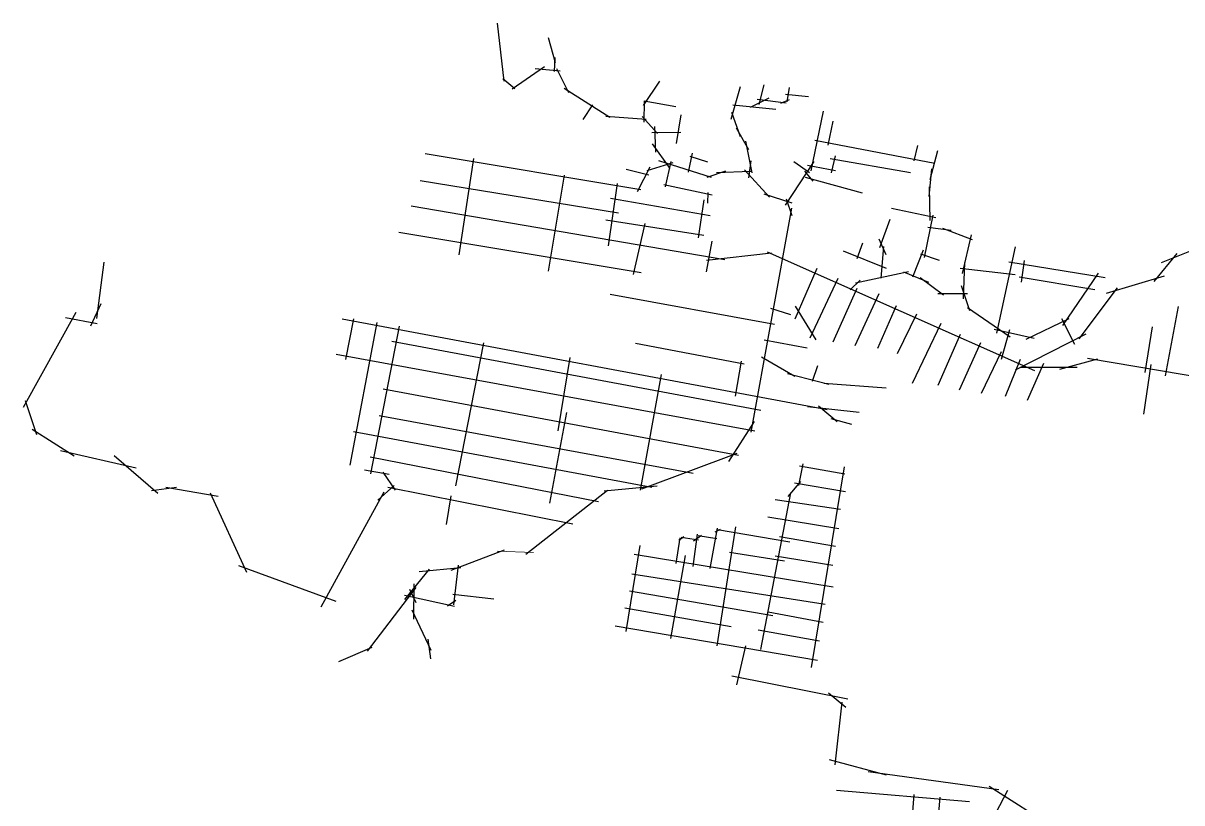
# Model space of a CAD drawing. Header units: inches. Extents: x 723419 to 759401, y 6910722 to 6968430.
# Drawn here: x 724062 to 726718, y 6939397 to 6941185 of the extents above; entities that cross this region are included whole.
import ezdxf

# ---------------------------------------------------------------- set-up
doc = ezdxf.new("R2010")
doc.units = ezdxf.units.IN
doc.header["$MEASUREMENT"] = 0
doc.layers.add('Linhas Axiais - Palhoca', color=3, linetype='Continuous', lineweight=60)

msp = doc.modelspace()

# ---------------------------------------------------------------- linework, layer by layer
at = {"layer": 'Linhas Axiais - Palhoca', "linetype": 'Continuous', "lineweight": 25}
for p, q in [((725164.8, 6941051.9), (725149.4, 6941185)), ((725282.4, 6941094.3), (725266.5, 6941151.5)), ((725280.3, 6941074.5), (725281.9, 6941106.6)), ((725183.1, 6941034.5), (725257.3, 6941085.6)), ((725293.2, 6941074.9), (725235.4, 6941080.2)), ((725313.3, 6941025.1), (725285.3, 6941080.4)), ((725188.8, 6941034.5), (725161.7, 6941057.4)), ((725406.6, 6940968.6), (725302.3, 6941035.4)), ((725483.8, 6940996.5), (725521.7, 6941051.7)), ((725705.7, 6941039.2), (725684.6, 6940964.3)), ((725760.3, 6941043.9), (725748.5, 6940998.2)), ((725817.8, 6941037.8), (725812.5, 6941004.4)), ((725485.4, 6941006.8), (725558.6, 6940994)), ((725485.6, 6940957.9), (725486.2, 6941006.7)), ((725729.5, 6940992.6), (725772.3, 6941013.7)), ((725744.7, 6941010.8), (725811, 6941002.6)), ((725799.3, 6941001.4), (725818.7, 6941010.2)), ((725809.9, 6941022.2), (725862.1, 6941016.7)), ((725346, 6940963.7), (725368.2, 6940997.8)), ((725685.7, 6940981.2), (725705.7, 6940925.3)), ((725688.7, 6940997.9), (725787.3, 6940987.4)), ((725896, 6940983.1), (725867.5, 6940846)), ((725490.3, 6940964.1), (725398.1, 6940970.6)), ((725516.2, 6940931.8), (725480.7, 6940970.9)), ((725560.1, 6940909.2), (725570.6, 6940974.6)), ((725918.6, 6940960), (725907, 6940905.3)), ((725503.1, 6940934.2), (725570, 6940935)), ((725509.4, 6940948.3), (725511.7, 6940889.1)), ((725696.8, 6940945.3), (725724.8, 6940895.2)), ((725545.4, 6940851.9), (725504.4, 6940908.1)), ((725717.9, 6940914.7), (725732.7, 6940841.6)), ((726152, 6940863.5), (725876.7, 6940916)), ((726112.6, 6940904.2), (726103.7, 6940869.6)), ((725478.1, 6940802.5), (724983.6, 6940885.4)), ((725061.5, 6940653.7), (725095.3, 6940874.7)), ((725587.6, 6940843.3), (725596.7, 6940886.9)), ((725590.2, 6940879.6), (725630.7, 6940867)), ((725911.8, 6940874.5), (726096.2, 6940842.3)), ((725923.5, 6940880.8), (725914.5, 6940841.8)), ((726158.3, 6940891.9), (726140.7, 6940825.7)), ((725444.5, 6940849.8), (725496.6, 6940837.5)), ((725498.8, 6940854.4), (725469.7, 6940798.5)), ((725492.8, 6940847), (725551.8, 6940865.3)), ((725640.4, 6940831), (725519.4, 6940869.1)), ((725546.7, 6940867.7), (725533.6, 6940809.3)), ((725716, 6940848.7), (725773.2, 6940785.6)), ((725730, 6940869.1), (725724.8, 6940830)), ((725809.4, 6940767.9), (725875.4, 6940868.1)), ((725828.5, 6940867.7), (725864.7, 6940842.8)), ((725860.1, 6940859.2), (725924, 6940847)), ((726144.6, 6940850.8), (726138.7, 6940787.4)), ((724972.2, 6940824.3), (725426.5, 6940750)), ((725302.1, 6940836.7), (725265.3, 6940616.3)), ((725672, 6940845.3), (725629.7, 6940830.7)), ((725730.6, 6940845), (725651.6, 6940841.7)), ((725853.6, 6940845.8), (725872.1, 6940823)), ((725986.5, 6940795), (725855.7, 6940831.4)), ((725423.5, 6940817.6), (725403.3, 6940674)), ((725530.5, 6940815.2), (725641.6, 6940791)), ((725631.9, 6940796.7), (725630.6, 6940772.4)), ((726139.4, 6940809.7), (726140.9, 6940732.6)), ((725408.6, 6940783.8), (725636.8, 6940744.1)), ((725622.6, 6940779.7), (725609.5, 6940692.4)), ((725759.9, 6940793.9), (725824.4, 6940773.3)), ((725811.3, 6940782.1), (725824.5, 6940743.8)), ((725670.9, 6940642.5), (724951.4, 6940765.3)), ((725823.2, 6940760.4), (725730.2, 6940247.3)), ((726154.6, 6940738.5), (726052.5, 6940759.6)), ((726147.2, 6940744.4), (726127.9, 6940647.7)), ((725397.9, 6940734), (725622.6, 6940699)), ((725461.5, 6940608.5), (725488.3, 6940725.4)), ((726025.7, 6940670.3), (726049.5, 6940735.5)), ((726135.8, 6940716.9), (726189.5, 6940710.3)), ((726170, 6940714.5), (726238, 6940689.1)), ((726913.9, 6940733.3), (726671.1, 6940635.6)), ((724922.9, 6940705.4), (725478.8, 6940613.2)), ((726023.4, 6940690.5), (726039.4, 6940654.3)), ((726215.6, 6940610.5), (726236.2, 6940699.2)), ((725628.3, 6940614.6), (725641.6, 6940685.2)), ((725942, 6940663.2), (726040.6, 6940622.9)), ((725986, 6940680.4), (725972.9, 6940644.8)), ((726028.7, 6940599.8), (726035.2, 6940672.7)), ((726101.5, 6940602.9), (726126.4, 6940664.8)), ((726294.2, 6940473.7), (726336.9, 6940672.1)), ((724246.4, 6940637.1), (724230, 6940507.9)), ((725628.5, 6940641.1), (725777.7, 6940658.3)), ((726381.6, 6940387.5), (725768.7, 6940659.5)), ((726119, 6940655.9), (726162, 6940641.4)), ((726217.6, 6940552.6), (726220.8, 6940635.8)), ((726321.9, 6940637.6), (726542.3, 6940601.7)), ((726357.2, 6940640.6), (726350.4, 6940591.2)), ((726707, 6940656.5), (726653.9, 6940592.3)), ((725881.6, 6940622.6), (725831.4, 6940506.1)), ((725970.6, 6940589.1), (726091.6, 6940615.6)), ((726080, 6940614.7), (726137.9, 6940590.6)), ((726210.5, 6940623.2), (726336.7, 6940608.2)), ((726526.8, 6940611.8), (726444.8, 6940491.4)), ((725929.6, 6940599.2), (725865.5, 6940462.4)), ((725958, 6940573.4), (725980.8, 6940595.2)), ((726118.6, 6940601.4), (726171.8, 6940561.9)), ((726232.2, 6940525.3), (726213.6, 6940582.5)), ((726345.2, 6940603.2), (726519.1, 6940574)), ((726677.8, 6940605), (726544.9, 6940564.7)), ((725407.6, 6940563.8), (725784.6, 6940495)), ((725919, 6940454.1), (725974.4, 6940577.5)), ((725969.6, 6940445.4), (726024.2, 6940564.8)), ((726158.8, 6940564.8), (726227.1, 6940564.8)), ((726570.3, 6940578.2), (726482, 6940460.8)), ((724240, 6940541.2), (724216.2, 6940489.9)), ((725822.1, 6940516.3), (725776.2, 6940530.5)), ((725832.2, 6940536.3), (725879, 6940458.9)), ((726021.1, 6940439.9), (726064.6, 6940537.1)), ((726226.9, 6940532.6), (726324.9, 6940465.4)), ((726680.8, 6940376.5), (726711.2, 6940534.8)), ((724182.2, 6940521.5), (724061.8, 6940303.6)), ((724231.6, 6940495.2), (724158.9, 6940508.9)), ((724792.9, 6940506.6), (725905.2, 6940298.6)), ((724819.2, 6940507.2), (724801, 6940413.6)), ((726066.9, 6940427.3), (726110.5, 6940518.2)), ((726459.5, 6940506.7), (726360.9, 6940459.4)), ((726442.2, 6940507.3), (726472.2, 6940448.8)), ((724811.9, 6940171), (724873.1, 6940498.5)), ((724858.7, 6940151.6), (724924.3, 6940489.7)), ((726101, 6940359.3), (726166.6, 6940496.8)), ((726380.2, 6940461.4), (726288.2, 6940482.7)), ((726323.3, 6940481.8), (726304.3, 6940413.8)), ((726634.6, 6940383.8), (726651, 6940488.7)), ((724906.9, 6940455.3), (725752.8, 6940297.5)), ((725053.7, 6940124.2), (725118.4, 6940452.2)), ((725465.9, 6940451), (725715, 6940404)), ((725760.7, 6940458.9), (725859.1, 6940440.1)), ((726159.5, 6940354.5), (726211, 6940471.5)), ((726208.6, 6940344.2), (726257.6, 6940452.6)), ((726498.5, 6940472), (726336.3, 6940389.1)), ((724779.5, 6940426), (725739.4, 6940249.9)), ((726259.2, 6940336.3), (726305.1, 6940432)), ((725288.3, 6940249.9), (725316.2, 6940418.5)), ((725707.9, 6940410.1), (725694.2, 6940329.3)), ((725754.4, 6940420.1), (725831, 6940375.4)), ((725882.9, 6940399.1), (725870.6, 6940363.1)), ((726313.8, 6940329.2), (726348.6, 6940414.6)), ((726348, 6940395.7), (726478.7, 6940396.4)), ((726364.5, 6940320.5), (726401.7, 6940405.1)), ((726438.4, 6940391.2), (726525.8, 6940415.1)), ((726501.9, 6940416.6), (728065.1, 6940153.6)), ((726647.1, 6940402.4), (726630.2, 6940287.9)), ((725524.8, 6940379.4), (725476.7, 6940114.2)), ((725814, 6940381.2), (725908.8, 6940357.3)), ((725701.8, 6940193.6), (724887.2, 6940345.3)), ((725897.4, 6940359.1), (726040.7, 6940348.8)), ((724066.5, 6940319.5), (724092.6, 6940241.7)), ((725269.5, 6940084.3), (725308.6, 6940291.7)), ((725978.7, 6940292.1), (725860.5, 6940304.8)), ((725885.5, 6940307.6), (725927.8, 6940271.4)), ((724878.1, 6940285), (725597.8, 6940152.7)), ((725737.9, 6940271.7), (725679.2, 6940180)), ((725913.7, 6940278.4), (725961.2, 6940265.3)), ((724082.7, 6940254), (724178.7, 6940192.6)), ((725503, 6940120.2), (724819.4, 6940247.4)), ((724147.1, 6940205.1), (724321.2, 6940165.2)), ((724270.5, 6940193.8), (724370.7, 6940106.9)), ((725381.2, 6940086.8), (724857.7, 6940189.6)), ((725480.5, 6940117.3), (725698.7, 6940198.4)), ((724900.7, 6940149.9), (724844.6, 6940160.1)), ((725849.2, 6940174.5), (725839.3, 6940124.7)), ((725841.9, 6940169.9), (725945.7, 6940151.5)), ((725944.3, 6940167.2), (725868.4, 6939707.2)), ((724886.1, 6940155), (724914.7, 6940114.2)), ((725815.9, 6940099.2), (725844.5, 6940133.5)), ((725830.5, 6940130.4), (725947.4, 6940111.1)), ((724355.8, 6940112.8), (724413, 6940120.6)), ((724389.2, 6940120.6), (724509, 6940099.8)), ((724490.6, 6940108.1), (724573.5, 6939926.2)), ((724745.1, 6939846.2), (724889.8, 6940110.1)), ((724874.9, 6940090.9), (724912.3, 6940124.8)), ((724897.7, 6940121.1), (725322.1, 6940037)), ((725214.3, 6939967), (725401.3, 6940113.9)), ((725393.8, 6940112.1), (725515.6, 6940124)), ((725753.5, 6939748.2), (725821.7, 6940108)), ((725032.8, 6940035.2), (725043.4, 6940100.8)), ((725786.3, 6940092.5), (725936, 6940070.1)), ((725769.1, 6940052.8), (725931.8, 6940026.3)), ((725653.4, 6940026.4), (725635.9, 6939934.2)), ((725648.3, 6940018.2), (725660.9, 6940024.6)), ((725695.4, 6940029.7), (725652.2, 6939757.2)), ((725653.8, 6940023.8), (725819.8, 6939995.3)), ((725567.8, 6940004.5), (725558.4, 6939945.5)), ((725565.3, 6939999.4), (725576.9, 6940007.3)), ((725610.3, 6939998.9), (725570.2, 6940005.7)), ((725606.8, 6940012.7), (725596.9, 6939939.1)), ((725599.1, 6939997.9), (725617.1, 6940010.5)), ((725652.4, 6940002.3), (725609.8, 6940009.4)), ((725796.1, 6940007.6), (725924.5, 6939985.2)), ((725164.8, 6939976.4), (725042, 6939929.8)), ((725475.7, 6939986.8), (725443.5, 6939789.4)), ((725681.2, 6939971.7), (725807.5, 6939952)), ((725462.7, 6939967), (725919.2, 6939892.3)), ((725579.9, 6939963.9), (725545.9, 6939773.5)), ((725786.2, 6939963.4), (725918.3, 6939941.6)), ((724555.4, 6939941.4), (724778.4, 6939859.5)), ((724992.3, 6939933.1), (724936.2, 6939863.3)), ((725065.5, 6939935.8), (724969.9, 6939926.4)), ((725059, 6939941.9), (725048.2, 6939850.6)), ((725457.1, 6939921.7), (725900.6, 6939852.7)), ((724957.5, 6939899.4), (724956.8, 6939818.1)), ((724962.4, 6939890.8), (724850.3, 6939744.9)), ((724936.2, 6939873), (725050.8, 6939848)), ((724947.4, 6939887.1), (724962, 6939856.2)), ((725046.7, 6939875.2), (725141.2, 6939864.4)), ((725452.4, 6939882.8), (725781, 6939826.7)), ((724953, 6939839.4), (724996.7, 6939746.7)), ((725034.4, 6939848.4), (725054.2, 6939861.4)), ((725441, 6939843.8), (725685.4, 6939801.2)), ((725769.6, 6939834.5), (725895.9, 6939811.1)), ((725419.1, 6939802.9), (725882.9, 6939723.8)), ((725746.7, 6939793.4), (725887.6, 6939768.5)), ((724989.3, 6939772), (724995.6, 6939727.3)), ((724785.7, 6939721.1), (724861.9, 6939753.8)), ((725717.9, 6939757.1), (725697.6, 6939667.3)), ((725686.3, 6939687.7), (725953, 6939635.7)), ((725908.4, 6939649.3), (725947.9, 6939616.5)), ((725938.9, 6939627.8), (725922.5, 6939484.1)), ((725910.1, 6939495.9), (726040.5, 6939461.3)), ((725999.4, 6939468.8), (726298.7, 6939427.4)), ((726231.3, 6939399.3), (725926.7, 6939425.2)), ((726104.1, 6939416.2), (726072.1, 6939005.4)), ((726318.9, 6939425.2), (726245.4, 6939285.8)), ((726276.7, 6939434.8), (726433.8, 6939335.4)), ((726133.1, 6939000.1), (726164, 6939409.7))]:
    msp.add_line(p, q, dxfattribs=at)
at = {"layer": 'Linhas Axiais - Palhoca', "lineweight": 0}
msp.add_line((725148.5, 6939974), (725232.2, 6939970.7), dxfattribs=at)

doc.saveas('drawing.dxf')
